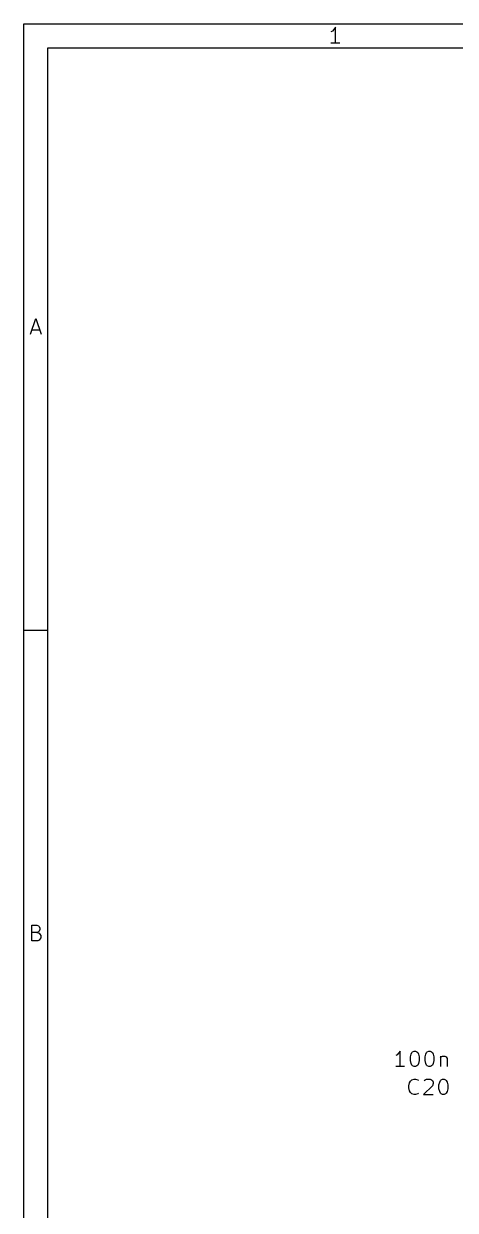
# Model space of a CAD drawing. Header units: millimetres. Extents: x 10 to 287, y -200 to -10.
# Drawn here: x 10 to 45.6, y -107.8 to -10 of the extents above; entities that cross this region are included whole.
import ezdxf

# ---------------------------------------------------------------- set-up
doc = ezdxf.new("R2010")
doc.units = ezdxf.units.MM
doc.layers.add('GREENSIXTYFIVE', color=129, linetype='CONTINUOUS')
doc.layers.add('RED', color=14, linetype='CONTINUOUS')

msp = doc.modelspace()

# ---------------------------------------------------------------- linework, layer by layer
at = {"layer": 'GREENSIXTYFIVE', "linetype": 'CONTINUOUS'}
for p, q in [((40.9341, -94.8676), (40.8131, -94.9885)), ((40.9341, -94.8676), (40.8131, -94.9885)), ((41.055, -94.6861), (40.9341, -94.8676)), ((41.055, -94.6861), (40.9341, -94.8676)), ((41.055, -95.9561), (41.055, -94.6861)), ((41.055, -95.9561), (41.055, -94.6861)), ((41.9621, -94.928), (42.0226, -94.8071)), ((41.9621, -94.928), (42.0226, -94.8071)), ((42.0226, -94.8071), (42.0831, -94.7466)), ((42.0226, -94.8071), (42.0831, -94.7466)), ((42.0831, -94.7466), (42.204, -94.6861)), ((42.0831, -94.7466), (42.204, -94.6861)), ((42.204, -94.6861), (42.325, -94.6861)), ((42.204, -94.6861), (42.325, -94.6861)), ((42.325, -94.6861), (42.4459, -94.7466)), ((42.325, -94.6861), (42.4459, -94.7466)), ((42.4459, -94.7466), (42.5064, -94.8071)), ((42.4459, -94.7466), (42.5064, -94.8071)), ((42.5064, -94.8071), (42.5669, -94.928)), ((42.5064, -94.8071), (42.5669, -94.928)), ((43.1716, -94.928), (43.2321, -94.8071)), ((43.1716, -94.928), (43.2321, -94.8071)), ((43.2321, -94.8071), (43.2926, -94.7466)), ((43.2321, -94.8071), (43.2926, -94.7466)), ((43.2926, -94.7466), (43.4135, -94.6861)), ((43.2926, -94.7466), (43.4135, -94.6861)), ((43.4135, -94.6861), (43.5345, -94.6861)), ((43.4135, -94.6861), (43.5345, -94.6861)), ((43.5345, -94.6861), (43.6554, -94.7466)), ((43.5345, -94.6861), (43.6554, -94.7466)), ((43.6554, -94.7466), (43.7159, -94.8071)), ((43.6554, -94.7466), (43.7159, -94.8071)), ((43.7159, -94.8071), (43.7764, -94.928)), ((43.7159, -94.8071), (43.7764, -94.928)), ((40.8131, -94.9885), (40.6922, -95.049)), ((40.8131, -94.9885), (40.6922, -95.049)), ((41.9017, -95.1699), (41.9621, -94.928)), ((41.9017, -95.1699), (41.9621, -94.928)), ((41.9017, -95.4723), (41.9017, -95.1699)), ((41.9017, -95.4723), (41.9017, -95.1699)), ((41.9621, -95.7142), (41.9017, -95.4723)), ((41.9621, -95.7142), (41.9017, -95.4723)), ((42.0226, -95.8352), (41.9621, -95.7142)), ((42.0226, -95.8352), (41.9621, -95.7142)), ((42.0831, -95.8957), (42.0226, -95.8352)), ((42.0831, -95.8957), (42.0226, -95.8352)), ((42.5064, -95.8352), (42.4459, -95.8957)), ((42.5064, -95.8352), (42.4459, -95.8957)), ((42.5669, -95.7142), (42.5064, -95.8352)), ((42.5669, -95.7142), (42.5064, -95.8352)), ((42.5669, -94.928), (42.6274, -95.1699)), ((42.5669, -94.928), (42.6274, -95.1699)), ((42.6274, -95.4723), (42.5669, -95.7142)), ((42.6274, -95.4723), (42.5669, -95.7142)), ((42.6274, -95.1699), (42.6274, -95.4723)), ((42.6274, -95.1699), (42.6274, -95.4723)), ((43.1112, -95.1699), (43.1716, -94.928)), ((43.1112, -95.1699), (43.1716, -94.928)), ((43.1112, -95.4723), (43.1112, -95.1699)), ((43.1112, -95.4723), (43.1112, -95.1699)), ((43.1716, -95.7142), (43.1112, -95.4723)), ((43.1716, -95.7142), (43.1112, -95.4723)), ((43.2321, -95.8352), (43.1716, -95.7142)), ((43.2321, -95.8352), (43.1716, -95.7142)), ((43.2926, -95.8957), (43.2321, -95.8352)), ((43.2926, -95.8957), (43.2321, -95.8352)), ((43.7159, -95.8352), (43.6554, -95.8957)), ((43.7159, -95.8352), (43.6554, -95.8957)), ((43.7764, -95.7142), (43.7159, -95.8352)), ((43.7764, -95.7142), (43.7159, -95.8352)), ((43.7764, -94.928), (43.8369, -95.1699)), ((43.7764, -94.928), (43.8369, -95.1699)), ((43.8369, -95.4723), (43.7764, -95.7142)), ((43.8369, -95.4723), (43.7764, -95.7142)), ((43.8369, -95.1699), (43.8369, -95.4723)), ((43.8369, -95.1699), (43.8369, -95.4723)), ((44.3811, -95.1095), (44.3811, -95.9561)), ((44.3811, -95.1095), (44.3811, -95.9561)), ((44.3811, -95.2304), (44.4416, -95.1699)), ((44.3811, -95.2304), (44.4416, -95.1699)), ((44.4416, -95.1699), (44.5626, -95.1095)), ((44.4416, -95.1699), (44.5626, -95.1095)), ((44.5626, -95.1095), (44.744, -95.1095)), ((44.5626, -95.1095), (44.744, -95.1095)), ((44.744, -95.1095), (44.8649, -95.1699)), ((44.744, -95.1095), (44.8649, -95.1699)), ((44.8649, -95.1699), (44.9254, -95.2909)), ((44.8649, -95.1699), (44.9254, -95.2909)), ((44.9254, -95.2909), (44.9254, -95.9561)), ((44.9254, -95.2909), (44.9254, -95.9561)), ((41.4179, -95.9561), (40.6922, -95.9561)), ((41.4179, -95.9561), (40.6922, -95.9561)), ((42.204, -95.9561), (42.0831, -95.8957)), ((42.204, -95.9561), (42.0831, -95.8957)), ((42.325, -95.9561), (42.204, -95.9561)), ((42.325, -95.9561), (42.204, -95.9561)), ((42.4459, -95.8957), (42.325, -95.9561)), ((42.4459, -95.8957), (42.325, -95.9561)), ((43.4135, -95.9561), (43.2926, -95.8957)), ((43.4135, -95.9561), (43.2926, -95.8957)), ((43.5345, -95.9561), (43.4135, -95.9561)), ((43.5345, -95.9561), (43.4135, -95.9561)), ((43.6554, -95.8957), (43.5345, -95.9561)), ((43.6554, -95.8957), (43.5345, -95.9561)), ((41.7807, -97.5418), (41.8411, -97.2999)), ((41.7807, -97.5418), (41.8411, -97.2999)), ((41.7807, -97.7232), (41.7807, -97.5418)), ((41.7807, -97.7232), (41.7807, -97.5418)), ((41.8411, -97.9651), (41.7807, -97.7232)), ((41.8411, -97.9651), (41.7807, -97.7232)), ((41.8411, -97.2999), (41.9016, -97.179)), ((41.8411, -97.2999), (41.9016, -97.179)), ((41.9016, -97.179), (42.0226, -97.058)), ((41.9016, -97.179), (42.0226, -97.058)), ((42.0226, -97.058), (42.204, -96.9975)), ((42.0226, -97.058), (42.204, -96.9975)), ((42.204, -96.9975), (42.3249, -96.9975)), ((42.204, -96.9975), (42.3249, -96.9975)), ((42.3249, -96.9975), (42.5064, -97.058)), ((42.3249, -96.9975), (42.5064, -97.058)), ((42.5064, -97.058), (42.5668, -97.1185)), ((42.5064, -97.058), (42.5668, -97.1185)), ((43.7159, -97.5418), (42.9902, -98.2675)), ((43.7159, -97.5418), (42.9902, -98.2675)), ((43.0507, -97.1185), (43.1111, -97.058)), ((43.0507, -97.1185), (43.1111, -97.058)), ((43.1111, -97.058), (43.2321, -96.9975)), ((43.1111, -97.058), (43.2321, -96.9975)), ((43.2321, -96.9975), (43.5345, -96.9975)), ((43.2321, -96.9975), (43.5345, -96.9975)), ((43.5345, -96.9975), (43.6554, -97.058)), ((43.5345, -96.9975), (43.6554, -97.058)), ((43.6554, -97.058), (43.7159, -97.1185)), ((43.6554, -97.058), (43.7159, -97.1185)), ((43.7159, -97.1185), (43.7764, -97.2394)), ((43.7159, -97.1185), (43.7764, -97.2394)), ((43.7764, -97.3604), (43.7159, -97.5418)), ((43.7764, -97.3604), (43.7159, -97.5418)), ((43.7764, -97.2394), (43.7764, -97.3604)), ((43.7764, -97.2394), (43.7764, -97.3604)), ((44.2602, -97.4813), (44.3206, -97.2394)), ((44.2602, -97.4813), (44.3206, -97.2394)), ((44.2602, -97.7837), (44.2602, -97.4813)), ((44.2602, -97.7837), (44.2602, -97.4813)), ((44.3206, -98.0256), (44.2602, -97.7837)), ((44.3206, -98.0256), (44.2602, -97.7837)), ((44.3206, -97.2394), (44.3811, -97.1185)), ((44.3206, -97.2394), (44.3811, -97.1185)), ((44.3811, -97.1185), (44.4416, -97.058)), ((44.3811, -97.1185), (44.4416, -97.058)), ((44.4416, -97.058), (44.5625, -96.9975)), ((44.4416, -97.058), (44.5625, -96.9975)), ((44.5625, -96.9975), (44.6835, -96.9975)), ((44.5625, -96.9975), (44.6835, -96.9975)), ((44.6835, -96.9975), (44.8044, -97.058)), ((44.6835, -96.9975), (44.8044, -97.058)), ((44.8044, -97.058), (44.8649, -97.1185)), ((44.8044, -97.058), (44.8649, -97.1185)), ((44.8649, -97.1185), (44.9254, -97.2394)), ((44.8649, -97.1185), (44.9254, -97.2394)), ((44.9254, -97.2394), (44.9859, -97.4813)), ((44.9254, -97.2394), (44.9859, -97.4813)), ((44.9859, -97.7837), (44.9254, -98.0256)), ((44.9859, -97.7837), (44.9254, -98.0256)), ((44.9859, -97.4813), (44.9859, -97.7837)), ((44.9859, -97.4813), (44.9859, -97.7837)), ((41.9016, -98.0861), (41.8411, -97.9651)), ((41.9016, -98.0861), (41.8411, -97.9651)), ((42.0226, -98.2071), (41.9016, -98.0861)), ((42.0226, -98.2071), (41.9016, -98.0861)), ((42.204, -98.2675), (42.0226, -98.2071)), ((42.204, -98.2675), (42.0226, -98.2071)), ((42.3249, -98.2675), (42.204, -98.2675)), ((42.3249, -98.2675), (42.204, -98.2675)), ((42.5064, -98.2071), (42.3249, -98.2675)), ((42.5064, -98.2071), (42.3249, -98.2675)), ((42.5668, -98.1466), (42.5064, -98.2071)), ((42.5668, -98.1466), (42.5064, -98.2071)), ((42.9902, -98.2675), (43.7764, -98.2675)), ((42.9902, -98.2675), (43.7764, -98.2675)), ((44.3811, -98.1466), (44.3206, -98.0256)), ((44.3811, -98.1466), (44.3206, -98.0256)), ((44.4416, -98.2071), (44.3811, -98.1466)), ((44.4416, -98.2071), (44.3811, -98.1466)), ((44.5625, -98.2675), (44.4416, -98.2071)), ((44.5625, -98.2675), (44.4416, -98.2071)), ((44.6835, -98.2675), (44.5625, -98.2675)), ((44.6835, -98.2675), (44.5625, -98.2675)), ((44.8044, -98.2071), (44.6835, -98.2675)), ((44.8044, -98.2071), (44.6835, -98.2675)), ((44.8649, -98.1466), (44.8044, -98.2071)), ((44.8649, -98.1466), (44.8044, -98.2071)), ((44.9254, -98.0256), (44.8649, -98.1466)), ((44.9254, -98.0256), (44.8649, -98.1466))]:
    msp.add_line(p, q, dxfattribs=at)
at = {"layer": 'RED', "linetype": 'CONTINUOUS'}
for p, q in [((10, -10), (287.0022, -10)), ((10, -200.0072), (10, -10)), ((35.47, -10.6032), (35.3462, -10.6651)), ((35.5938, -10.4794), (35.47, -10.6032)), ((35.7176, -10.2937), (35.5938, -10.4794)), ((35.7176, -11.5937), (35.7176, -10.2937)), ((36.089, -11.5937), (35.3462, -11.5937)), ((12, -12), (285.0022, -12)), ((12, -198.0072), (12, -12)), ((10.5667, -35.5937), (11, -34.2937)), ((11, -34.2937), (11.4333, -35.5937)), ((10.6905, -35.2222), (11.3095, -35.2222)), ((10, -60), (12, -60)), ((10.6595, -85.5937), (10.6595, -84.2937)), ((10.6595, -84.2937), (11.0928, -84.2937)), ((11.0928, -84.9127), (10.6595, -84.9127)), ((11.0928, -84.2937), (11.2166, -84.3556)), ((11.2166, -84.8508), (11.0928, -84.9127)), ((11.0928, -84.9127), (11.2785, -84.9746)), ((11.2166, -84.3556), (11.2785, -84.4175)), ((11.2785, -84.7889), (11.2166, -84.8508)), ((11.2785, -84.4175), (11.3404, -84.5413)), ((11.3404, -84.6651), (11.2785, -84.7889)), ((11.2785, -84.9746), (11.3404, -85.0365)), ((11.3404, -84.5413), (11.3404, -84.6651)), ((11.3404, -85.0365), (11.4023, -85.1603)), ((11.1547, -85.5937), (10.6595, -85.5937)), ((11.2785, -85.5318), (11.1547, -85.5937)), ((11.3404, -85.4698), (11.2785, -85.5318)), ((11.4023, -85.346), (11.3404, -85.4698)), ((11.4023, -85.1603), (11.4023, -85.346))]:
    msp.add_line(p, q, dxfattribs=at)

doc.saveas('drawing.dxf')
